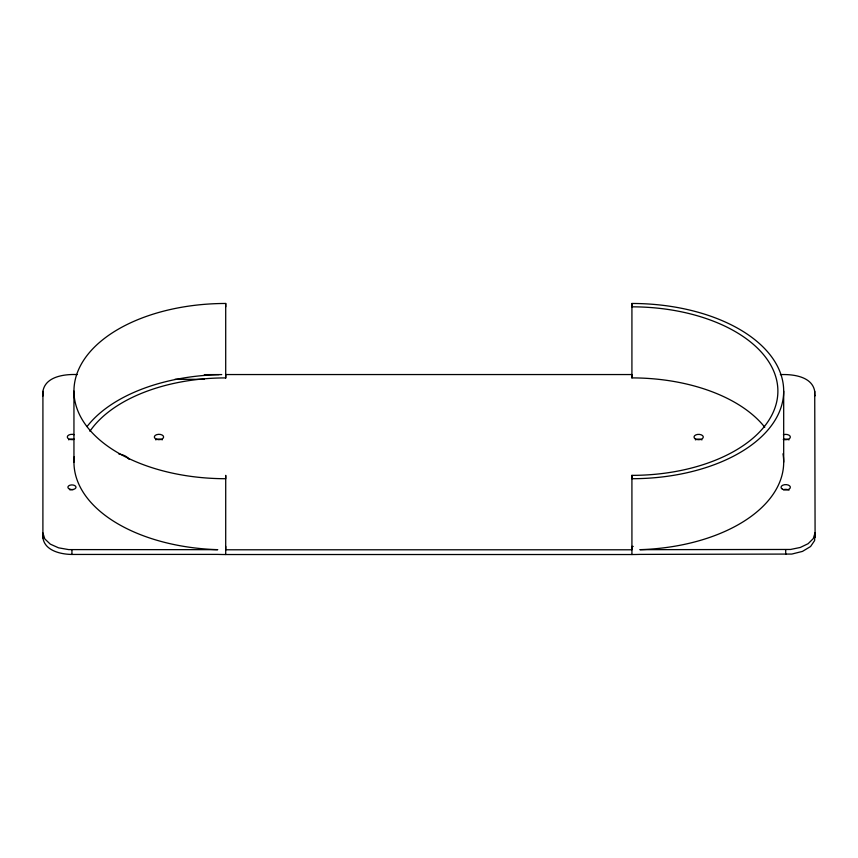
<?xml version="1.0" encoding="UTF-8"?>
<svg xmlns="http://www.w3.org/2000/svg" width="858" height="858" viewBox="0 0 858 858"><rect width="100%" height="100%" fill="white"/><g stroke="black" fill="none" stroke-linecap="round" stroke-linejoin="round"><path stroke-width="1.29" d="M77.284 374.571C64.908 374.002 45.345 376.297 42.921 391.323L42.9 537.709C44.627 550.772 60.886 554.322 71.933 554.45L217.76 554.397A151.759 87.613 0 0 0 225.708 554.525L631.928 554.525A151.759 87.613 0 0 0 639.875 554.397L791.827 554.064L802.466 551.404L810.574 546.514L814.585 540.626L815.1 532.711L813.287 538.588L808.15 543.682L800.3 547.458L790.561 549.463L639.875 549.667A151.759 87.613 0 0 0 782.989 453.775M225.718 546.428L225.708 549.785L631.928 549.785L631.917 546.428A145.957 84.266 0 0 0 633.204 546.428M783.686 462.172L783.686 391.098A151.759 87.613 0 0 0 631.928 303.475L631.917 306.832A145.957 84.266 0 0 1 777.884 391.098A145.957 84.266 0 0 1 631.917 475.364L631.928 554.525M764.746 427.22A145.957 84.266 0 0 0 631.917 377.906L631.928 374.549L225.708 374.549L225.718 377.906A145.957 84.266 0 0 0 89.908 431.284M43.34 393.221L42.921 395.988L42.921 391.323M204.365 374.635L221.729 374.581M780.362 374.624C792.738 374.056 812.301 376.351 814.725 391.377L815.1 537.451M174.925 379.322L204.343 379.322M42.9 537.998L42.9 532.968L44.788 538.899L50.279 544.122L58.537 547.822L68.651 549.603L217.76 549.667A151.759 87.613 0 0 1 74.238 456.821M814.671 395.173L814.725 396.117L814.725 391.377M631.917 475.353L631.928 478.71A151.759 87.613 0 0 0 783.686 391.098M73.949 462.172L73.949 391.098A151.759 87.613 0 0 1 225.708 303.475L225.718 306.832M785.714 549.699L785.714 554.429M631.928 303.475L631.917 377.906M225.708 303.475L225.708 378.11M225.708 554.525L225.718 475.353L225.708 478.71A151.759 87.613 0 0 1 73.949 391.098M71.933 549.71L71.933 554.45M68.651 439.832A4.644 2.681 0 0 1 74.249 439.403M74.249 439.307A4.644 2.681 0 0 1 67.289 436.99A4.644 2.681 0 0 1 74.249 434.674M87.066 426.533A151.759 87.613 0 0 1 219.09 374.635M69.906 489.95A4.065 2.349 0 0 1 72.984 489.725M155.695 439.843A4.644 2.681 0 0 1 162.259 439.843M783.386 489.714A4.644 2.681 0 0 1 788.995 490.143M695.377 439.875A4.644 2.681 0 0 1 701.941 439.875M783.386 439.457A4.644 2.681 0 0 1 788.995 439.886M118.887 454.032A14.511 8.376 0 0 1 129.15 459.395M783.386 434.727A4.644 2.681 0 0 1 790.347 437.044A4.644 2.681 0 0 1 783.386 439.36M156.66 439.317A4.644 2.681 0 0 0 163.621 437.001A4.644 2.681 0 0 0 156.66 434.674A4.644 2.681 0 0 0 156.66 439.317M695.377 438.931A4.644 2.681 0 0 0 703.142 437.73A4.644 2.681 0 0 0 697.457 434.448A4.644 2.681 0 0 0 695.377 438.931M69.906 489.274A4.065 2.349 0 0 0 75.997 487.247A4.065 2.349 0 0 0 69.906 485.22A4.065 2.349 0 0 0 69.906 489.274M782.421 489.199A4.644 2.681 0 0 0 790.197 487.998A4.644 2.681 0 0 0 784.502 484.706A4.644 2.681 0 0 0 782.421 489.199"/></g></svg>
